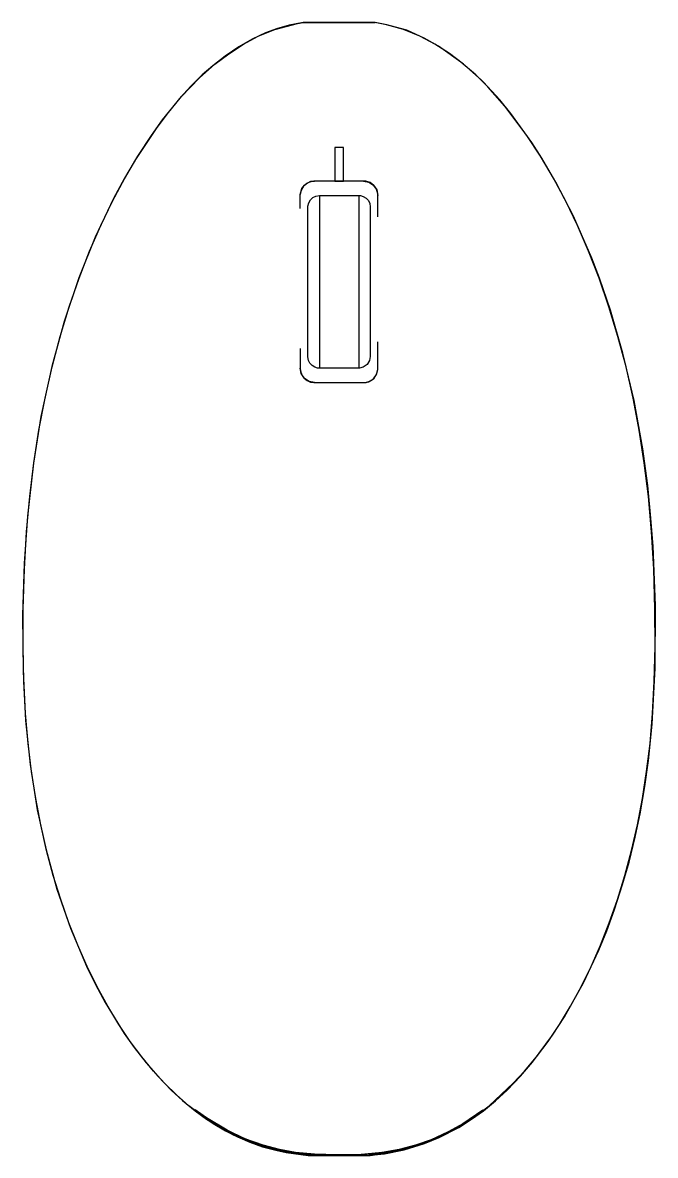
# Model space of a CAD drawing. Header units: millimetres. Extents: x 217 to 283, y -121 to -3.
import ezdxf

# ---------------------------------------------------------------- set-up
doc = ezdxf.new("R2010")
doc.units = ezdxf.units.MM
doc.layers.add('OUTLINE', color=7, linetype='Continuous')

msp = doc.modelspace()

# ---------------------------------------------------------------- linework, layer by layer
at = {"layer": 'OUTLINE'}
for points in [[(265, -116.279), (262.906, -117.713), (261.383, -118.565), (259.609, -119.367), (257.963, -119.946), (256.276, -120.391), (254.495, -120.707), (252.308, -120.903), (249.82, -120.946), (247.423, -120.888), (245.447, -120.701), (243.772, -120.404), (242.076, -119.956), (240.186, -119.272), (238.324, -118.391), (236.189, -117.102), (235, -116.249), (235, -116.37), (235, -116.249), (236.189, -117.102), (238.324, -118.391), (239.268, -118.865), (241.123, -119.636), (242.945, -120.205), (244.607, -120.57), (246.292, -120.8), (248.378, -120.931), (251.285, -120.938), (253.468, -120.822), (255.707, -120.509), (257.405, -120.109), (259.609, -119.367), (261.383, -118.565), (262.906, -117.713), (265, -116.279), (265, -116.368), (263.824, -117.22), (262.726, -117.927), (260.671, -119.026), (259.605, -119.487), (257.964, -120.069), (256.28, -120.513), (254.725, -120.795), (252.88, -121), (254.717, -120.834), (256.796, -120.415), (258.912, -119.767), (260.433, -119.146), (262.469, -118.085), (263.797, -117.238), (265.041, -116.361), (266.299, -115.306), (267.504, -114.201), (268.9, -112.761), (270.162, -111.301), (272.264, -108.483), (273.503, -106.563), (275.472, -103.041), (277.071, -99.63), (277.902, -97.597), (278.719, -95.372), (279.559, -92.784), (280.225, -90.442), (280.863, -87.862), (281.381, -85.416), (281.879, -82.583), (282.263, -79.858), (282.649, -76.07), (282.954, -70.263), (282.969, -63.724), (282.723, -57.521), (282.507, -54.608), (282.168, -51.229), (281.654, -47.391), (280.755, -42.373), (279.594, -37.425), (278.29, -32.958), (277.141, -29.616), (276.342, -27.531), (274.439, -23.175), (272.606, -19.624), (271.134, -17.105), (270.09, -15.48), (267.907, -12.447), (266.741, -11.024), (265.063, -9.215), (264.245, -8.428), (262.699, -7.101), (260.346, -5.449), (258.855, -4.618), (257.051, -3.787), (254.98, -3.212), (253.744, -3), (246.256, -3), (244.798, -3.258), (243.466, -3.636), (242.324, -4.076), (240.922, -4.732), (239.566, -5.503), (238.121, -6.477), (236.826, -7.488), (235.728, -8.453), (234.54, -9.62), (233.39, -10.874), (232.166, -12.354), (231, -13.908), (228.781, -17.241), (227.579, -19.283), (226.476, -21.33), (224.575, -25.333), (222.875, -29.571), (221.339, -34.142), (220.045, -38.838), (218.92, -44.019), (218.129, -48.884), (217.51, -54.407), (217.177, -59.341), (217.013, -64.732), (217.055, -70.596), (217.322, -75.701), (217.793, -80.299), (218.544, -85.023), (219.452, -89.185), (220.594, -93.283), (221.995, -97.33), (223.676, -101.297), (224.614, -103.21), (225.614, -105.063), (227.608, -108.294), (228.652, -109.774), (229.885, -111.359), (231.093, -112.754), (232.531, -114.234), (233.679, -115.288), (235, -116.37), (236.172, -117.221), (237.524, -118.079), (238.962, -118.85), (240.467, -119.512)], [(253.234, -121), (246.771, -121), (244.897, -120.762), (242.891, -120.32), (241.887, -120.013), (240.883, -119.671), (238.911, -118.808), (236.688, -117.536), (235.564, -116.759), (234.347, -115.832), (233.057, -114.706), (231.827, -113.504), (230.658, -112.234), (229.429, -110.751), (228.22, -109.13), (227.032, -107.362), (225.878, -105.46), (224.779, -103.453), (223.737, -101.34), (222.755, -99.12), (221.835, -96.791), (220.983, -94.357), (220.208, -91.839), (219.513, -89.242), (218.901, -86.568), (218.375, -83.823), (217.938, -81.013), (217.587, -78.089), (217.32, -74.983), (217.141, -71.645), (217.057, -67.992), (217.074, -64.053), (217.199, -59.944), (217.427, -56.059), (217.756, -52.368), (218.183, -48.847), (218.712, -45.438), (219.349, -42.103), (220.089, -38.848), (220.93, -35.679), (221.869, -32.6), (222.901, -29.616), (223.998, -26.792), (225.157, -24.12), (226.379, -21.59), (227.665, -19.192), (229.015, -16.917), (230.43, -14.759), (231.605, -13.123), (233.58, -10.686), (235.448, -8.738), (237.032, -7.334), (238.496, -6.236), (240.039, -5.236), (241.577, -4.419), (243.285, -3.711), (245.657, -3.088), (246.261, -3), (253.744, -3)], [(240.467, -119.512), (237.524, -118.079), (236.172, -117.221), (235, -116.369), (236.857, -117.672), (238.171, -118.442), (239.416, -119.06), (240.685, -119.632), (242.02, -120.097), (243.534, -120.506), (244.469, -120.688), (246.765, -121), (252.819, -121), (247.14, -121), (244.393, -120.627), (242.009, -120.055), (240.467, -119.512), (242.009, -120.055), (243.588, -120.479), (245.195, -120.782), (247.113, -121), (253.229, -121), (255.1, -120.744), (257.112, -120.33), (259.116, -119.669), (261.086, -118.805), (262.153, -118.236), (264.431, -116.752), (265.653, -115.832), (268.158, -113.489), (269.342, -112.234), (270.571, -110.751), (271.78, -109.13), (272.968, -107.362), (274.122, -105.46), (275.221, -103.453), (276.263, -101.34), (277.245, -99.12), (278.165, -96.791), (279.017, -94.357), (279.792, -91.839), (280.487, -89.242), (281.099, -86.568), (281.625, -83.823), (282.062, -81.013), (282.413, -78.089), (282.68, -74.983), (282.859, -71.645), (282.943, -67.992), (282.926, -64.053), (282.801, -59.944), (282.573, -56.059), (282.244, -52.368), (281.817, -48.847), (281.288, -45.438), (280.651, -42.103), (279.911, -38.848), (279.07, -35.679), (278.131, -32.6), (277.099, -29.616), (276.002, -26.792), (274.843, -24.12), (273.621, -21.59), (272.335, -19.192), (270.985, -16.917), (269.57, -14.759), (267.291, -11.712), (265.508, -9.693), (264.552, -8.738), (262.968, -7.334), (261.511, -6.226), (259.964, -5.23), (258.42, -4.425), (256.715, -3.711), (254.937, -3.235), (253.739, -3)], [(254.05, -23.236), (254.039, -20.819), (253.895, -20.336), (253.638, -19.967), (253.229, -19.663), (252.793, -19.52), (250.45, -19.5), (250.45, -16.014), (249.55, -16), (249.55, -19.5), (250.45, -19.5), (247.367, -19.502), (247.023, -19.562), (246.632, -19.743), (246.293, -20.046), (246.049, -20.465), (245.953, -20.902)], [(245.95, -22.354), (245.954, -20.894), (246.133, -20.283), (246.392, -19.936), (246.708, -19.697), (247.094, -19.543), (247.45, -19.5)], [(252.55, -19.5), (253.097, -19.603), (253.589, -19.918), (253.929, -20.409), (254.05, -21)], [(253.25, -37.786), (253.178, -38.21), (252.923, -38.623), (252.525, -38.902), (252.12, -38.998), (247.742, -38.982), (247.475, -38.902), (247.179, -38.719), (246.947, -38.459), (246.822, -38.21), (246.75, -37.8), (246.752, -22.13), (246.834, -21.759), (247.008, -21.457), (247.261, -21.217), (247.572, -21.061), (247.95, -21), (252.224, -21.013), (252.525, -21.098), (252.821, -21.281), (253.053, -21.541), (253.19, -21.825), (253.25, -22.203), (253.25, -37.786)], [(247.95, -21), (247.95, -39)], [(252.05, -21), (252.05, -39)], [(252.55, -40.5), (253.078, -40.404), (253.58, -40.09), (253.894, -39.667), (254.047, -39.087), (254.05, -36.263)], [(245.95, -36.938), (245.952, -39.078), (246.01, -39.421), (246.156, -39.758), (246.377, -40.048), (246.683, -40.288), (247.029, -40.439), (247.365, -40.498), (252.831, -40.473), (253.291, -40.304), (253.642, -40.028), (253.929, -39.591), (254.045, -39.116)], [(247.45, -40.5), (246.882, -40.388), (246.407, -40.078), (246.057, -39.557), (245.95, -39)], [(235, -116.249), (235, -116.367)], [(265, -116.368), (262.726, -117.927), (260.671, -119.026), (258.516, -119.89), (256.845, -120.381), (255.218, -120.706), (252.819, -121)], [(265, -116.368), (265, -116.342)], [(252.88, -121), (252.819, -121)]]:
    msp.add_lwpolyline(points, dxfattribs=at)

doc.saveas('drawing.dxf')
